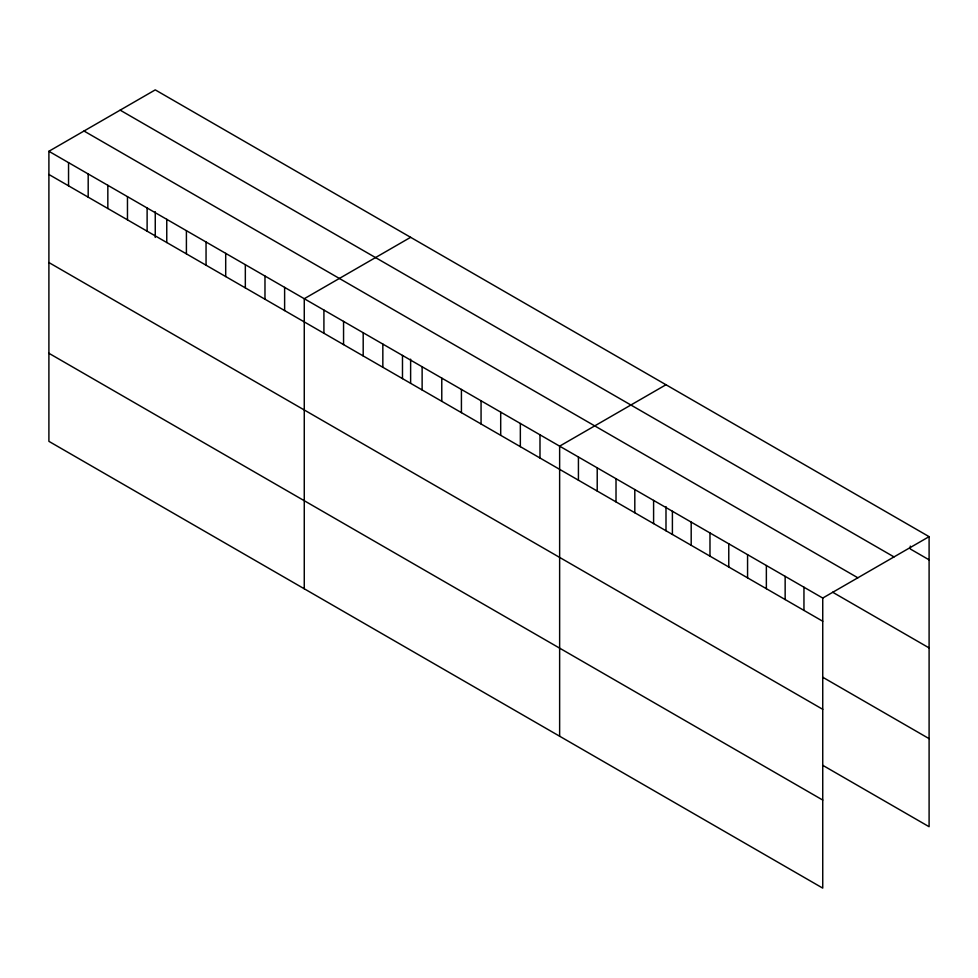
<?xml version="1.0" encoding="UTF-8"?>
<svg xmlns="http://www.w3.org/2000/svg" width="978" height="978" viewBox="0 0 978 978"><rect width="100%" height="100%" fill="white"/><g stroke="black" fill="none" stroke-linecap="round" stroke-linejoin="round"><path stroke-width="1.47" d="M48.9 151.284L822.742 598.059L822.742 888.122L48.9 441.347L48.9 151.284L155.257 89.878L929.1 536.653L929.1 826.716L822.608 765.236M410.626 237.312L304.268 298.718L304.268 588.78M665.994 384.745L559.636 446.151L559.636 736.214M822.742 598.059L929.1 536.653M929.1 559.844L910.31 548.988L910.31 546.091M120.16 110.147L894.002 556.91M83.998 131.015L857.84 577.79M832.633 592.216L929.1 647.913M48.9 174.475L822.742 621.25M822.608 677.167L929.1 738.647M48.9 262.544L822.742 709.319M48.9 353.278L822.742 800.053M803.953 587.203L803.953 610.394M785.151 576.36L785.151 599.551M766.361 565.504L766.361 588.695M747.571 554.66L747.571 577.851M728.769 543.805L728.769 566.995M709.979 532.949L709.979 556.152M691.189 522.105L691.189 545.296M672.399 511.249L672.399 534.453M665.994 506.592L665.994 530.797M653.597 500.406L653.597 523.597M634.808 489.55L634.808 512.753M616.018 478.707L616.018 501.897M597.216 467.851L597.216 491.042M578.426 457.007L578.426 480.198M539.99 434.807L539.99 458.01M520.345 423.474L520.345 446.665M500.699 412.129L500.699 435.32M481.066 400.784L481.066 423.987M461.42 389.452L461.42 412.643M441.775 378.107L441.775 401.298M422.129 366.762L422.129 389.953M410.626 359.158L410.626 383.352M402.484 355.43L402.484 378.62M382.838 344.085L382.838 367.276M363.193 332.74L363.193 355.931M343.559 321.395L343.559 344.598M323.914 310.063L323.914 333.254M284.622 287.373L284.622 310.576M264.977 276.041L264.977 299.231M245.331 264.696L245.331 287.887M225.698 253.351L225.698 276.542M206.052 242.018L206.052 265.209M186.407 230.674L186.407 253.864M166.761 219.329L166.761 242.52M155.257 211.725L155.257 237.434M147.116 207.984L147.116 231.187M127.47 196.651L127.47 219.842M107.837 185.307L107.837 208.497M88.191 173.962L88.191 197.165M68.546 162.629L68.546 185.82"/></g></svg>
